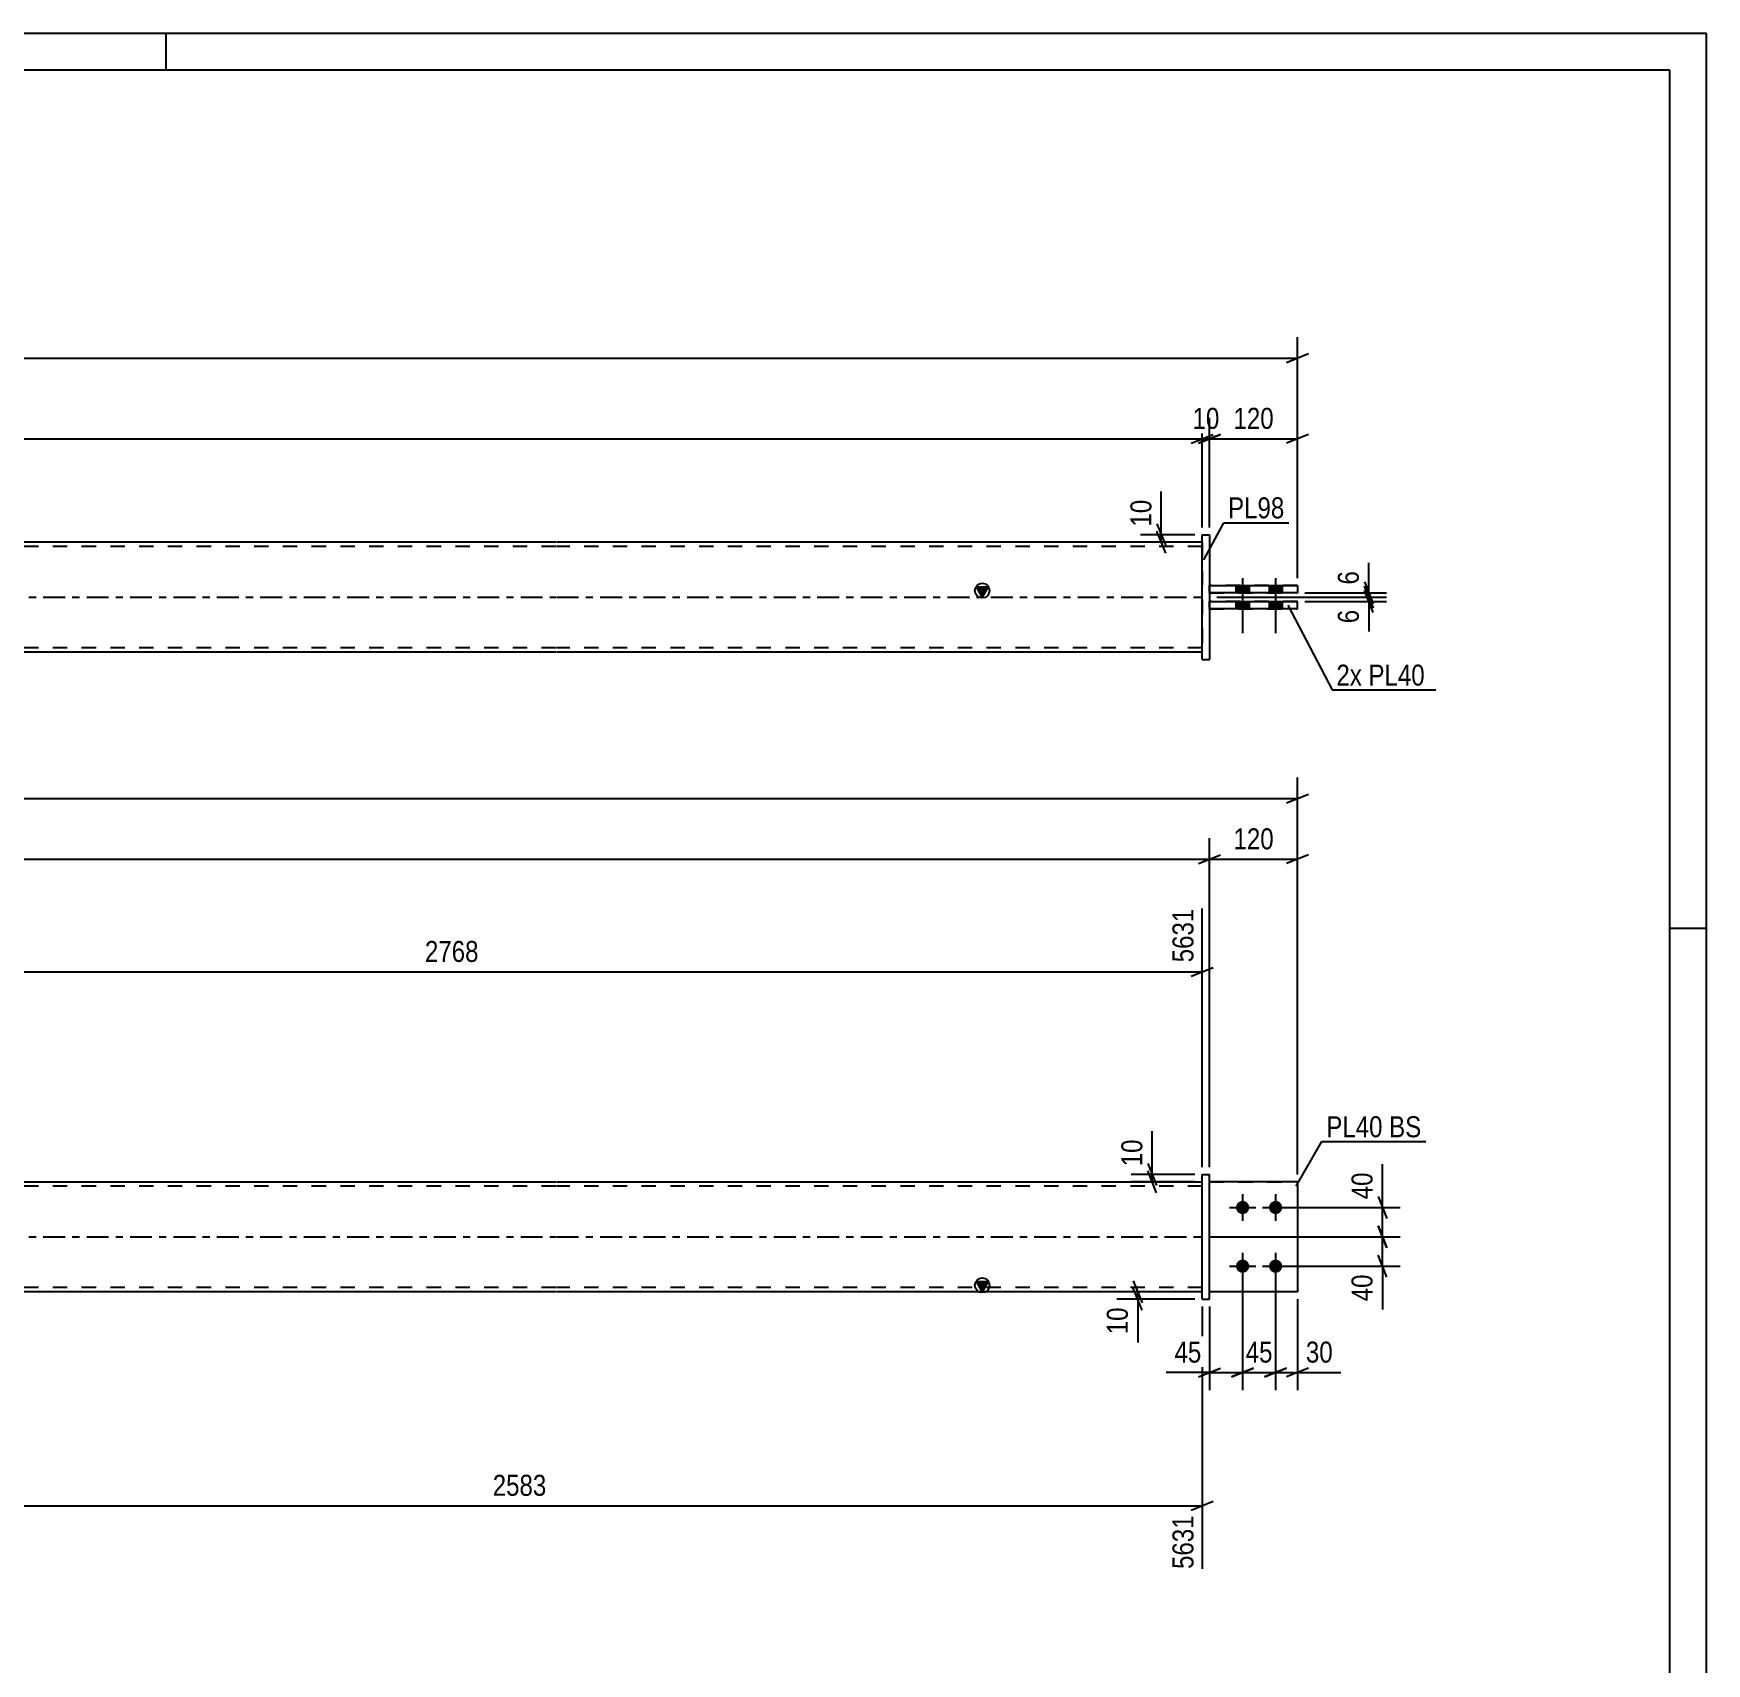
# Model space of a CAD drawing. Header units: millimetres. Extents: x 0 to 594, y 0 to 420.
# Drawn here: x 365.9 to 594, y 197.8 to 420 of the extents above; entities that cross this region are included whole.
import ezdxf

# ---------------------------------------------------------------- set-up
doc = ezdxf.new("R2010")
doc.units = ezdxf.units.MM
doc.linetypes.add('DXK_LINE_DOT2', pattern=[3.9198, 1.9599, -1.9599])
doc.linetypes.add('DXK_LINE_DOT3', pattern=[5.9187, 2.979, -0.9799, 0.9799, -0.9799])
doc.styles.add('Arial Narrow', font='ARIALN.TTF', dxfattribs={"height": 0.2})

# ---------------------------------------------------------------- blocks, each defined once
blk = doc.blocks.new('Unknown-580609516-1130')
at = {"color": 5, "linetype": 'Continuous'}
for p, q in [((594, 420), (0, 420)), ((384, 415), (384, 420)), ((594, 0), (594, 420)), ((589, 415), (5, 415)), ((589, 5), (589, 415)), ((594, 298), (589, 298))]:
    blk.add_line(p, q, dxfattribs=at)
blk = doc.blocks.new('Part-580609516-1689 - 1677')
at = {"color": 2, "linetype": 'Continuous'}
for p, q in [((525.25, 264.45), (526.25, 264.45)), ((525.25, 247.45), (525.25, 264.45)), ((526.25, 247.45), (526.25, 264.45)), ((525.25, 247.45), (525.25, 247.45)), ((525.25, 247.45), (526.25, 247.45))]:
    blk.add_line(p, q, dxfattribs=at)
at = {"color": 7, "linetype": 'DXK_LINE_DOT2'}
for p, q in [((525.25, 264.45), (526.25, 264.45)), ((525.25, 247.45), (526.25, 247.45))]:
    blk.add_line(p, q, dxfattribs=at)
blk = doc.blocks.new('Part-580609516-1699 - 1677')
at = {"color": 2, "linetype": 'Continuous'}
for p, q in [((538.25, 263.45), (526.25, 263.45)), ((538.25, 263.45), (538.25, 263.45)), ((538.25, 263.45), (538.25, 248.45)), ((538.25, 248.45), (526.25, 248.45))]:
    blk.add_line(p, q, dxfattribs=at)
at = {"color": 7, "linetype": 'DXK_LINE_DOT2'}
for p, q in [((538.25, 263.45), (526.25, 263.45)), ((526.25, 263.45), (526.25, 263.45)), ((526.25, 248.45), (526.25, 263.45)), ((538.25, 263.45), (538.25, 263.45)), ((538.25, 248.45), (526.25, 248.45))]:
    blk.add_line(p, q, dxfattribs=at)
blk = doc.blocks.new('Part-580609516-1704 - 1677')
at = {"linetype": 'Continuous'}
blk.add_hatch(color=2, dxfattribs=at).paths.add_polyline_path([(495.25, 248.45), (494.45, 249.85), (496.05, 249.85)])
at = {"color": 2, "linetype": 'Continuous'}
for p, q in [((195.6, 263.45), (437.15, 263.45)), ((437.25, 263.45), (525.25, 263.45)), ((495.25, 248.45), (494.45, 249.85)), ((494.45, 249.85), (496.05, 249.85)), ((496.05, 249.85), (495.25, 248.45)), ((437.15, 248.45), (195.6, 248.45)), ((525.25, 248.45), (437.25, 248.45))]:
    blk.add_line(p, q, dxfattribs=at)
at = {"color": 7, "linetype": 'DXK_LINE_DOT2'}
for p, q in [((437.15, 262.85), (195.6, 262.85)), ((525.25, 262.85), (437.25, 262.85)), ((525.25, 248.45), (525.25, 263.45)), ((437.15, 249.05), (195.6, 249.05)), ((525.25, 249.05), (437.25, 249.05))]:
    blk.add_line(p, q, dxfattribs=at)
at = {"color": 7, "linetype": 'DXK_LINE_DOT3'}
for p, q in [((195.6, 255.95), (437.15, 255.95)), ((437.25, 255.95), (525.25, 255.95))]:
    blk.add_line(p, q, dxfattribs=at)
at = {"color": 2, "linetype": 'Continuous'}
blk.add_circle((495.25, 249.35), 1, dxfattribs=at)
blk = doc.blocks.new('Part-580609516-1694 - 1677')
at = {"color": 7, "linetype": 'DXK_LINE_DOT2'}
for p, q in [((526.25, 263.45), (538.25, 263.45)), ((538.25, 263.45), (526.25, 263.45)), ((526.25, 263.45), (526.25, 263.45)), ((526.25, 248.45), (526.25, 263.45)), ((538.25, 263.45), (538.25, 263.45)), ((538.25, 263.45), (538.25, 248.45)), ((538.25, 248.45), (526.25, 248.45)), ((538.25, 248.45), (526.25, 248.45))]:
    blk.add_line(p, q, dxfattribs=at)
blk = doc.blocks.new('Bolt-580609516-1709 - 1677')
at = {"linetype": 'Continuous'}
for points in [[(530.75, 260.85), (530.94, 260.83), (531.12, 260.77), (531.28, 260.68), (531.42, 260.55), (531.53, 260.4), (531.61, 260.23), (531.65, 260.04), (531.65, 259.85), (531.61, 259.67), (531.53, 259.5), (531.42, 259.35), (531.28, 259.22), (531.12, 259.13), (530.94, 259.07), (530.75, 259.05), (530.57, 259.07), (530.39, 259.13), (530.23, 259.22), (530.09, 259.35), (529.97, 259.5), (529.9, 259.67), (529.86, 259.85), (529.86, 260.04), (529.9, 260.23), (529.97, 260.4), (530.09, 260.55), (530.23, 260.68), (530.39, 260.77), (530.57, 260.83)], [(535.25, 260.85), (535.44, 260.83), (535.62, 260.77), (535.78, 260.68), (535.92, 260.55), (536.03, 260.4), (536.11, 260.23), (536.15, 260.04), (536.15, 259.85), (536.11, 259.67), (536.03, 259.5), (535.92, 259.35), (535.78, 259.22), (535.62, 259.13), (535.44, 259.07), (535.25, 259.05), (535.07, 259.07), (534.89, 259.13), (534.73, 259.22), (534.59, 259.35), (534.47, 259.5), (534.4, 259.67), (534.36, 259.85), (534.36, 260.04), (534.4, 260.23), (534.47, 260.4), (534.59, 260.55), (534.73, 260.68), (534.89, 260.77), (535.07, 260.83)], [(530.75, 252.85), (530.94, 252.83), (531.12, 252.77), (531.28, 252.68), (531.42, 252.55), (531.53, 252.4), (531.61, 252.23), (531.65, 252.04), (531.65, 251.85), (531.61, 251.67), (531.53, 251.5), (531.42, 251.35), (531.28, 251.22), (531.12, 251.13), (530.94, 251.07), (530.75, 251.05), (530.57, 251.07), (530.39, 251.13), (530.23, 251.22), (530.09, 251.35), (529.97, 251.5), (529.9, 251.67), (529.86, 251.85), (529.86, 252.04), (529.9, 252.23), (529.97, 252.4), (530.09, 252.55), (530.23, 252.68), (530.39, 252.77), (530.57, 252.83)], [(535.25, 252.85), (535.44, 252.83), (535.62, 252.77), (535.78, 252.68), (535.92, 252.55), (536.03, 252.4), (536.11, 252.23), (536.15, 252.04), (536.15, 251.85), (536.11, 251.67), (536.03, 251.5), (535.92, 251.35), (535.78, 251.22), (535.62, 251.13), (535.44, 251.07), (535.25, 251.05), (535.07, 251.07), (534.89, 251.13), (534.73, 251.22), (534.59, 251.35), (534.47, 251.5), (534.4, 251.67), (534.36, 251.85), (534.36, 252.04), (534.4, 252.23), (534.47, 252.4), (534.59, 252.55), (534.73, 252.68), (534.89, 252.77), (535.07, 252.83)]]:
    blk.add_hatch(color=1, dxfattribs=at).paths.add_polyline_path(points)
at = {"color": 1, "linetype": 'Continuous'}
for p, q in [((530.75, 261.75), (530.75, 258.15)), ((535.25, 261.75), (535.25, 258.15)), ((528.95, 259.95), (532.55, 259.95)), ((533.45, 259.95), (537.05, 259.95)), ((530.75, 253.75), (530.75, 250.15)), ((535.25, 253.75), (535.25, 250.15)), ((528.95, 251.95), (532.55, 251.95)), ((533.45, 251.95), (537.05, 251.95))]:
    blk.add_line(p, q, dxfattribs=at)
blk = doc.blocks.new('Bolt-580609516-1371 - 1367')
at = {"linetype": 'Continuous'}
for points in [[(531.65, 344.75), (529.85, 344.75), (529.85, 343.75), (531.65, 343.75)], [(531.65, 344.75), (529.85, 344.75), (529.85, 343.75), (531.65, 343.75)], [(536.15, 344.75), (534.35, 344.75), (534.35, 343.75), (536.15, 343.75)], [(536.15, 344.75), (534.35, 344.75), (534.35, 343.75), (536.15, 343.75)], [(531.65, 342.55), (529.85, 342.55), (529.85, 341.55), (531.65, 341.55)], [(531.65, 342.55), (529.85, 342.55), (529.85, 341.55), (531.65, 341.55)], [(536.15, 342.55), (534.35, 342.55), (534.35, 341.55), (536.15, 341.55)], [(536.15, 342.55), (534.35, 342.55), (534.35, 341.55), (536.15, 341.55)]]:
    blk.add_hatch(color=1, dxfattribs=at).paths.add_polyline_path(points)
at = {"color": 1, "linetype": 'Continuous'}
for p, q in [((529.85, 344.75), (529.85, 343.75)), ((529.85, 344.75), (529.85, 343.75)), ((530.75, 345.75), (530.75, 338.25)), ((530.75, 345.75), (530.75, 338.25)), ((531.65, 344.75), (531.65, 343.75)), ((531.65, 344.75), (531.65, 343.75)), ((534.35, 344.75), (534.35, 343.75)), ((534.35, 344.75), (534.35, 343.75)), ((535.25, 345.75), (535.25, 338.25)), ((535.25, 345.75), (535.25, 338.25)), ((536.15, 344.75), (536.15, 343.75)), ((536.15, 344.75), (536.15, 343.75)), ((529.85, 342.55), (529.85, 341.55)), ((529.85, 342.55), (529.85, 341.55)), ((531.65, 342.55), (531.65, 341.55)), ((531.65, 342.55), (531.65, 341.55)), ((534.35, 342.55), (534.35, 341.55)), ((534.35, 342.55), (534.35, 341.55)), ((536.15, 342.55), (536.15, 341.55)), ((536.15, 342.55), (536.15, 341.55))]:
    blk.add_line(p, q, dxfattribs=at)
blk = doc.blocks.new('Part-580609516-1456 - 1367')
at = {"linetype": 'Continuous'}
blk.add_hatch(color=2, dxfattribs=at).paths.add_polyline_path([(495.25, 343.15), (494.45, 344.55), (496.05, 344.55)])
at = {"color": 2, "linetype": 'Continuous'}
for p, q in [((437.15, 350.65), (195.6, 350.65)), ((525.25, 350.65), (437.25, 350.65)), ((495.25, 343.15), (494.45, 344.55)), ((494.45, 344.55), (496.05, 344.55)), ((496.05, 344.55), (495.25, 343.15)), ((437.15, 335.65), (195.6, 335.65)), ((525.25, 335.65), (437.25, 335.65))]:
    blk.add_line(p, q, dxfattribs=at)
at = {"color": 7, "linetype": 'DXK_LINE_DOT2'}
for p, q in [((437.15, 350.05), (195.6, 350.05)), ((525.25, 350.05), (437.25, 350.05)), ((525.25, 350.65), (525.25, 335.65)), ((437.15, 336.25), (195.6, 336.25)), ((525.25, 336.25), (437.25, 336.25))]:
    blk.add_line(p, q, dxfattribs=at)
at = {"color": 7, "linetype": 'DXK_LINE_DOT3'}
for p, q in [((195.6, 343.15), (437.15, 343.15)), ((437.25, 343.15), (525.25, 343.15))]:
    blk.add_line(p, q, dxfattribs=at)
at = {"color": 2, "linetype": 'Continuous'}
blk.add_circle((495.25, 344.05), 1, dxfattribs=at)
blk = doc.blocks.new('Part-580609516-1461 - 1367')
at = {"color": 2, "linetype": 'Continuous'}
for p, q in [((526.25, 342.55), (538.25, 342.55)), ((538.25, 341.55), (538.25, 342.55)), ((538.25, 341.55), (526.25, 341.55))]:
    blk.add_line(p, q, dxfattribs=at)
at = {"color": 7, "linetype": 'DXK_LINE_DOT2'}
for p, q in [((526.25, 341.55), (526.25, 342.55)), ((538.25, 342.55), (526.25, 342.55)), ((526.25, 341.55), (538.25, 341.55))]:
    blk.add_line(p, q, dxfattribs=at)
blk = doc.blocks.new('Part-580609516-1433 - 1367')
at = {"color": 2, "linetype": 'Continuous'}
for p, q in [((525.25, 351.65), (525.25, 351.65)), ((525.25, 334.65), (525.25, 351.65)), ((525.25, 351.65), (526.25, 351.65)), ((526.25, 351.65), (526.25, 351.65)), ((526.25, 351.65), (526.25, 334.65)), ((525.25, 334.65), (526.25, 334.65)), ((525.25, 334.65), (525.25, 334.65)), ((526.25, 334.65), (526.25, 334.65))]:
    blk.add_line(p, q, dxfattribs=at)
at = {"color": 7, "linetype": 'DXK_LINE_DOT2'}
for p, q in [((525.25, 351.65), (525.25, 351.65)), ((525.25, 351.65), (526.25, 351.65)), ((525.25, 334.65), (526.25, 334.65))]:
    blk.add_line(p, q, dxfattribs=at)
blk = doc.blocks.new('Part-580609516-1466 - 1367')
at = {"color": 2, "linetype": 'Continuous'}
for p, q in [((526.25, 344.75), (538.25, 344.75)), ((538.25, 344.75), (538.25, 343.75)), ((538.25, 343.75), (526.25, 343.75))]:
    blk.add_line(p, q, dxfattribs=at)
at = {"color": 7, "linetype": 'DXK_LINE_DOT2'}
for p, q in [((526.25, 343.75), (526.25, 344.75)), ((538.25, 344.75), (526.25, 344.75)), ((538.25, 344.75), (538.25, 344.75)), ((526.25, 343.75), (538.25, 343.75))]:
    blk.add_line(p, q, dxfattribs=at)
blk = doc.blocks.new('StraightDimension-580609516-2878 - 1677')
at = {"color": 7, "linetype": 'Continuous'}
for p, q in [((339.11, 247.45), (339.11, 201.98)), ((525.25, 246.45), (525.25, 210.68)), ((340.61, 219.9), (337.61, 218.7)), ((339.11, 219.3), (525.25, 219.3)), ((523.75, 218.7), (526.75, 219.9))]:
    blk.add_line(p, q, dxfattribs=at)
at = {"color": 0}
blk.add_wipeout([(436.44, 220.05), (436.44, 224.25), (427.92, 224.25), (427.92, 220.05)], dxfattribs=at)
at = {"color": 0, "linetype": 'Continuous'}
blk.add_wipeout([(524.65, 218.6), (520.45, 218.6), (520.45, 210.08), (524.65, 210.08)], dxfattribs=at)
at = {"color": 3, "style": 'Arial Narrow'}
blk.add_text('2583', height=2.863, dxfattribs=at).set_placement((428.52, 220.65))
at = {"color": 3, "linetype": 'Continuous', "style": 'Arial Narrow'}
blk.add_text('5631', height=2.863, rotation=90.0002, dxfattribs=at).set_placement((524.05, 210.68))
blk = doc.blocks.new('StraightDimension-580609516-2004 - 1677')
at = {"color": 7, "linetype": 'Continuous'}
for p, q in [((549.21, 261.45), (550.41, 258.45)), ((536.25, 259.95), (552.21, 259.95)), ((549.81, 255.95), (549.81, 259.95)), ((526.25, 255.95), (552.21, 255.95)), ((550.41, 254.45), (549.21, 257.45))]:
    blk.add_line(p, q, dxfattribs=at)
at = {"color": 0}
blk.add_wipeout([(549.06, 265.33), (544.86, 265.33), (544.86, 260.47), (549.06, 260.47)], dxfattribs=at)
at = {"color": 7, "linetype": 'Continuous'}
blk.add_line((549.81, 259.95), (549.81, 265.85), dxfattribs=at)
blk.add_line((549.81, 259.95), (549.81, 265.85), dxfattribs=at)
at = {"color": 3, "style": 'Arial Narrow'}
blk.add_text('40', height=2.863, rotation=90.0002, dxfattribs=at).set_placement((548.46, 261.07))
blk = doc.blocks.new('StraightDimension-580609516-1955 - 1677')
at = {"color": 7, "linetype": 'Continuous'}
for p, q in [((530.75, 250.95), (530.75, 235.06)), ((535.25, 250.95), (535.25, 235.06)), ((529.25, 236.86), (532.25, 238.06)), ((530.75, 237.46), (535.25, 237.46)), ((536.75, 238.06), (533.75, 236.86))]:
    blk.add_line(p, q, dxfattribs=at)
at = {"color": 0}
blk.add_wipeout([(535.43, 238.21), (535.43, 242.41), (530.58, 242.41), (530.58, 238.21)], dxfattribs=at)
at = {"color": 3, "style": 'Arial Narrow'}
blk.add_text('45', height=2.863, dxfattribs=at).set_placement((531.18, 238.81))
blk = doc.blocks.new('StraightDimension-580609516-2050 - 1677')
at = {"color": 7, "linetype": 'Continuous'}
for p, q in [((526.25, 265.45), (526.25, 310.28)), ((524.75, 306.83), (527.75, 308.03)), ((106.5, 307.43), (526.25, 307.43))]:
    blk.add_line(p, q, dxfattribs=at)
blk = doc.blocks.new('StraightDimension-580609516-2760 - 1677')
at = {"color": 7, "linetype": 'Continuous'}
for p, q in [((320.62, 264.45), (320.62, 300.7)), ((525.25, 265.45), (525.25, 300.7)), ((322.12, 292.68), (319.12, 291.48)), ((320.62, 292.08), (525.25, 292.08)), ((523.75, 291.48), (526.75, 292.68))]:
    blk.add_line(p, q, dxfattribs=at)
at = {"color": 0, "linetype": 'Continuous'}
blk.add_wipeout([(524.65, 301.3), (520.45, 301.3), (520.45, 292.78), (524.65, 292.78)], dxfattribs=at)
at = {"color": 0}
blk.add_wipeout([(427.19, 292.83), (427.19, 297.03), (418.68, 297.03), (418.68, 292.83)], dxfattribs=at)
at = {"color": 3, "linetype": 'Continuous', "style": 'Arial Narrow'}
blk.add_text('5631', height=2.863, rotation=90.0002, dxfattribs=at).set_placement((524.05, 293.38))
at = {"color": 3, "style": 'Arial Narrow'}
blk.add_text('2768', height=2.863, dxfattribs=at).set_placement((419.28, 293.43))
blk = doc.blocks.new('StraightDimension-580609516-2031 - 1677')
at = {"color": 7, "linetype": 'Continuous'}
for p, q in [((517.83, 265.95), (519.03, 262.95)), ((519.03, 261.95), (517.83, 264.95)), ((524.25, 264.45), (515.58, 264.45)), ((524.25, 263.45), (515.58, 263.45)), ((518.43, 263.45), (518.43, 264.45))]:
    blk.add_line(p, q, dxfattribs=at)
at = {"color": 0}
blk.add_wipeout([(517.68, 269.83), (513.48, 269.83), (513.48, 264.97), (517.68, 264.97)], dxfattribs=at)
at = {"color": 7, "linetype": 'Continuous'}
blk.add_line((518.43, 264.45), (518.43, 270.35), dxfattribs=at)
blk.add_line((518.43, 264.45), (518.43, 270.35), dxfattribs=at)
at = {"color": 3, "style": 'Arial Narrow'}
blk.add_text('10', height=2.863, rotation=90.0002, dxfattribs=at).set_placement((517.08, 265.57))
blk = doc.blocks.new('StraightDimension-580609516-2040 - 1677')
at = {"color": 7, "linetype": 'Continuous'}
for p, q in [((526.25, 265.45), (526.25, 310.28)), ((538.25, 264.45), (538.25, 310.28)), ((524.75, 306.83), (527.75, 308.03)), ((539.75, 308.03), (536.75, 306.83)), ((526.25, 307.43), (538.25, 307.43))]:
    blk.add_line(p, q, dxfattribs=at)
at = {"color": 0}
blk.add_wipeout([(535.6, 308.18), (535.6, 312.38), (528.91, 312.38), (528.91, 308.18)], dxfattribs=at)
at = {"color": 3, "style": 'Arial Narrow'}
blk.add_text('120', height=2.863, dxfattribs=at).set_placement((529.51, 308.78))
blk = doc.blocks.new('StraightDimension-580609516-1945 - 1677')
at = {"color": 7, "linetype": 'Continuous'}
for p, q in [((530.75, 250.95), (530.75, 235.06)), ((526.25, 246.45), (526.25, 235.06)), ((524.75, 236.86), (527.75, 238.06)), ((526.25, 237.46), (530.75, 237.46)), ((532.25, 238.06), (529.25, 236.86))]:
    blk.add_line(p, q, dxfattribs=at)
at = {"color": 0}
blk.add_wipeout([(525.73, 238.21), (525.73, 242.41), (520.87, 242.41), (520.87, 238.21)], dxfattribs=at)
at = {"color": 7, "linetype": 'Continuous'}
blk.add_line((526.25, 237.46), (520.35, 237.46), dxfattribs=at)
blk.add_line((526.25, 237.46), (520.35, 237.46), dxfattribs=at)
at = {"color": 3, "style": 'Arial Narrow'}
blk.add_text('45', height=2.863, dxfattribs=at).set_placement((521.47, 238.81))
blk = doc.blocks.new('StraightDimension-580609516-1746 - 1677')
at = {"color": 7, "linetype": 'Continuous'}
for p, q in [((538.25, 264.45), (538.25, 318.57)), ((94.5, 315.72), (538.25, 315.72)), ((536.75, 315.12), (539.75, 316.32))]:
    blk.add_line(p, q, dxfattribs=at)
blk = doc.blocks.new('StraightDimension-580609516-1936 - 1677')
at = {"color": 7, "linetype": 'Continuous'}
for p, q in [((515.85, 249.95), (517.05, 246.95)), ((517.05, 245.95), (515.85, 248.95)), ((524.25, 248.45), (513.6, 248.45)), ((524.25, 247.45), (513.6, 247.45)), ((516.45, 247.45), (516.45, 248.45))]:
    blk.add_line(p, q, dxfattribs=at)
at = {"color": 0}
blk.add_wipeout([(515.7, 246.92), (511.5, 246.92), (511.5, 242.07), (515.7, 242.07)], dxfattribs=at)
at = {"color": 7, "linetype": 'Continuous'}
blk.add_line((516.45, 247.45), (516.45, 241.54), dxfattribs=at)
blk.add_line((516.45, 247.45), (516.45, 241.54), dxfattribs=at)
at = {"color": 3, "style": 'Arial Narrow'}
blk.add_text('10', height=2.863, rotation=90.0002, dxfattribs=at).set_placement((515.1, 242.67))
blk = doc.blocks.new('StraightDimension-580609516-1965 - 1677')
at = {"color": 7, "linetype": 'Continuous'}
for p, q in [((535.25, 250.95), (535.25, 235.06)), ((538.25, 247.45), (538.25, 235.06)), ((533.75, 236.86), (536.75, 238.06)), ((535.25, 237.46), (538.25, 237.46)), ((539.75, 238.06), (536.75, 236.86))]:
    blk.add_line(p, q, dxfattribs=at)
at = {"color": 0}
blk.add_wipeout([(543.64, 238.21), (543.64, 242.41), (538.78, 242.41), (538.78, 238.21)], dxfattribs=at)
at = {"color": 7, "linetype": 'Continuous'}
blk.add_line((538.25, 237.46), (544.16, 237.46), dxfattribs=at)
blk.add_line((538.25, 237.46), (544.16, 237.46), dxfattribs=at)
at = {"color": 3, "style": 'Arial Narrow'}
blk.add_text('30', height=2.863, dxfattribs=at).set_placement((539.38, 238.81))
blk = doc.blocks.new('StraightDimension-580609516-2017 - 1677')
at = {"color": 7, "linetype": 'Continuous'}
for p, q in [((526.25, 255.95), (552.21, 255.95)), ((549.21, 257.45), (550.41, 254.45)), ((549.81, 251.95), (549.81, 255.95)), ((550.41, 250.45), (549.21, 253.45)), ((536.25, 251.95), (552.21, 251.95))]:
    blk.add_line(p, q, dxfattribs=at)
at = {"color": 0}
blk.add_wipeout([(549.06, 251.42), (544.86, 251.42), (544.86, 246.57), (549.06, 246.57)], dxfattribs=at)
at = {"color": 7, "linetype": 'Continuous'}
blk.add_line((549.81, 251.95), (549.81, 246.04), dxfattribs=at)
blk.add_line((549.81, 251.95), (549.81, 246.04), dxfattribs=at)
at = {"color": 3, "style": 'Arial Narrow'}
blk.add_text('40', height=2.863, rotation=90.0002, dxfattribs=at).set_placement((548.46, 247.17))
blk = doc.blocks.new('StraightDimension-580609516-1631 - 1367')
at = {"color": 7, "linetype": 'Continuous'}
for p, q in [((547.35, 345.25), (548.55, 342.25)), ((548.55, 341.65), (547.35, 344.65)), ((527.25, 343.15), (550.35, 343.15)), ((539.25, 343.75), (550.35, 343.75)), ((547.95, 343.15), (547.95, 343.75))]:
    blk.add_line(p, q, dxfattribs=at)
at = {"color": 0}
blk.add_wipeout([(547.2, 347.31), (543, 347.31), (543, 344.28), (547.2, 344.28)], dxfattribs=at)
at = {"color": 7, "linetype": 'Continuous'}
blk.add_line((547.95, 343.75), (547.95, 347.83), dxfattribs=at)
blk.add_line((547.95, 343.75), (547.95, 347.83), dxfattribs=at)
at = {"color": 3, "style": 'Arial Narrow'}
blk.add_text('6', height=2.86, rotation=90.0002, dxfattribs=at).set_placement((546.6, 344.88))
blk = doc.blocks.new('StraightDimension-580609516-1549 - 1367')
at = {"color": 7, "linetype": 'Continuous'}
for p, q in [((538.25, 345.75), (538.25, 378.6)), ((94.5, 375.75), (538.25, 375.75)), ((536.75, 375.15), (539.75, 376.35))]:
    blk.add_line(p, q, dxfattribs=at)
blk = doc.blocks.new('StraightDimension-580609516-1580 - 1367')
at = {"color": 7, "linetype": 'Continuous'}
for p, q in [((525.25, 352.65), (525.25, 367.6)), ((523.75, 364.15), (526.75, 365.35)), ((107.5, 364.75), (525.25, 364.75))]:
    blk.add_line(p, q, dxfattribs=at)
blk = doc.blocks.new('StraightDimension-580609516-1590 - 1367')
at = {"color": 7, "linetype": 'Continuous'}
for p, q in [((525.25, 352.65), (525.25, 367.6)), ((526.25, 352.65), (526.25, 367.6)), ((523.75, 364.15), (526.75, 365.35)), ((527.75, 365.35), (524.75, 364.15)), ((525.25, 364.75), (526.25, 364.75))]:
    blk.add_line(p, q, dxfattribs=at)
at = {"color": 0}
blk.add_wipeout([(528.18, 365.5), (528.18, 369.7), (523.33, 369.7), (523.33, 365.5)], dxfattribs=at)
at = {"color": 3, "style": 'Arial Narrow'}
blk.add_text('10', height=2.863, dxfattribs=at).set_placement((523.93, 366.1))
blk = doc.blocks.new('StraightDimension-580609516-1600 - 1367')
at = {"color": 7, "linetype": 'Continuous'}
for p, q in [((526.25, 352.65), (526.25, 367.6)), ((538.25, 345.75), (538.25, 367.6)), ((524.75, 364.15), (527.75, 365.35)), ((539.75, 365.35), (536.75, 364.15)), ((526.25, 364.75), (538.25, 364.75))]:
    blk.add_line(p, q, dxfattribs=at)
at = {"color": 0}
blk.add_wipeout([(535.6, 365.5), (535.6, 369.7), (528.91, 369.7), (528.91, 365.5)], dxfattribs=at)
at = {"color": 3, "style": 'Arial Narrow'}
blk.add_text('120', height=2.863, dxfattribs=at).set_placement((529.51, 366.1))
blk = doc.blocks.new('StraightDimension-580609516-1611 - 1367')
at = {"color": 7, "linetype": 'Continuous'}
for p, q in [((524.25, 351.65), (516.82, 351.65)), ((519.07, 353.15), (520.27, 350.15)), ((520.27, 349.15), (519.07, 352.15)), ((519.67, 350.65), (519.67, 351.65)), ((524.25, 350.65), (516.82, 350.65))]:
    blk.add_line(p, q, dxfattribs=at)
at = {"color": 0}
blk.add_wipeout([(518.92, 357.04), (514.72, 357.04), (514.72, 352.18), (518.92, 352.18)], dxfattribs=at)
at = {"color": 7, "linetype": 'Continuous'}
blk.add_line((519.67, 351.65), (519.67, 357.56), dxfattribs=at)
blk.add_line((519.67, 351.65), (519.67, 357.56), dxfattribs=at)
at = {"color": 3, "style": 'Arial Narrow'}
blk.add_text('10', height=2.863, rotation=90.0002, dxfattribs=at).set_placement((518.32, 352.78))
blk = doc.blocks.new('StraightDimension-580609516-1622 - 1367')
at = {"color": 7, "linetype": 'Continuous'}
for p, q in [((547.35, 344.65), (548.55, 341.65)), ((527.25, 343.15), (550.35, 343.15)), ((539.25, 342.55), (550.35, 342.55)), ((548.55, 341.05), (547.35, 344.05)), ((547.95, 342.55), (547.95, 343.15))]:
    blk.add_line(p, q, dxfattribs=at)
at = {"color": 0}
blk.add_wipeout([(547.2, 342.03), (543, 342.03), (543, 339), (547.2, 339)], dxfattribs=at)
at = {"color": 7, "linetype": 'Continuous'}
blk.add_line((547.95, 342.55), (547.95, 338.48), dxfattribs=at)
blk.add_line((547.95, 342.55), (547.95, 338.48), dxfattribs=at)
at = {"color": 3, "style": 'Arial Narrow'}
blk.add_text('6', height=2.86, rotation=90.0002, dxfattribs=at).set_placement((546.6, 339.6))
blk = doc.blocks.new('MarkSet-580609516-2083 - 1677')
at = {"color": 0}
blk.add_wipeout([(549.83, 269.53), (549.83, 272.53), (542.16, 272.53), (542.16, 269.53)], dxfattribs=at)
blk.add_wipeout([(549.83, 269.53), (549.83, 272.53), (542.16, 272.53), (542.16, 269.53)], dxfattribs=at)
at = {"color": 30, "linetype": 'Continuous'}
blk.add_line((538.06, 262.87), (541.56, 268.93), dxfattribs=at)
at = {"color": 0}
blk.add_wipeout([(555.12, 269.53), (555.12, 272.53), (550.73, 272.53), (550.73, 269.53)], dxfattribs=at)
blk.add_wipeout([(555.12, 269.53), (555.12, 272.53), (550.73, 272.53), (550.73, 269.53)], dxfattribs=at)
at = {"color": 30, "linetype": 'Continuous'}
blk.add_line((541.56, 268.93), (555.72, 268.93), dxfattribs=at)
at = {"color": 3, "style": 'Arial Narrow'}
for s, p in [('PL40', (542.16, 269.53)), ('BS', (550.73, 269.53))]:
    blk.add_text(s, height=2.863, dxfattribs=at).set_placement(p)
blk = doc.blocks.new('Mark-580609516-1429 - 1367')
at = {"color": 0}
blk.add_wipeout([(536.45, 353.9), (536.45, 356.9), (528.77, 356.9), (528.77, 353.9)], dxfattribs=at)
blk.add_wipeout([(536.45, 353.9), (536.45, 356.9), (528.77, 356.9), (528.77, 353.9)], dxfattribs=at)
at = {"color": 30, "linetype": 'Continuous'}
for p, q in [((525.48, 348.23), (528.17, 353.3)), ((528.17, 353.3), (537.05, 353.3))]:
    blk.add_line(p, q, dxfattribs=at)
at = {"color": 3, "style": 'Arial Narrow'}
blk.add_text('PL98', height=2.863, dxfattribs=at).set_placement((528.77, 353.9))
blk = doc.blocks.new('MarkSet-580609516-1662 - 1367')
at = {"color": 0}
blk.add_wipeout([(547.01, 331.1), (547.01, 334.1), (543.54, 334.1), (543.54, 331.1)], dxfattribs=at)
blk.add_wipeout([(547.01, 331.1), (547.01, 334.1), (543.54, 334.1), (543.54, 331.1)], dxfattribs=at)
at = {"color": 30, "linetype": 'Continuous'}
blk.add_line((536.91, 342.07), (542.94, 330.5), dxfattribs=at)
at = {"color": 0}
blk.add_wipeout([(555.59, 331.1), (555.59, 334.1), (547.91, 334.1), (547.91, 331.1)], dxfattribs=at)
blk.add_wipeout([(555.59, 331.1), (555.59, 334.1), (547.91, 334.1), (547.91, 331.1)], dxfattribs=at)
at = {"color": 30, "linetype": 'Continuous'}
blk.add_line((542.94, 330.5), (557.09, 330.5), dxfattribs=at)
at = {"color": 3, "style": 'Arial Narrow'}
for s, p in [('2x', (543.54, 331.1)), ('PL40', (547.91, 331.1))]:
    blk.add_text(s, height=2.863, dxfattribs=at).set_placement(p)

msp = doc.modelspace()

# ---------------------------------------------------------------- block references
for name in ['Unknown-580609516-1130', 'Part-580609516-1433 - 1367', 'Part-580609516-1456 - 1367', 'Part-580609516-1466 - 1367', 'Bolt-580609516-1371 - 1367', 'Part-580609516-1461 - 1367', 'Part-580609516-1704 - 1677', 'Part-580609516-1689 - 1677', 'Part-580609516-1699 - 1677', 'Part-580609516-1694 - 1677', 'Bolt-580609516-1709 - 1677']:
    msp.add_blockref(name, (0, 0))

# ---------------------------------------------------------------- next in the draw order: block references
for name in ['StraightDimension-580609516-1631 - 1367', 'StraightDimension-580609516-2004 - 1677', 'StraightDimension-580609516-1955 - 1677', 'StraightDimension-580609516-2878 - 1677']:
    msp.add_blockref(name, (0, 0))

# ---------------------------------------------------------------- next in the draw order: block references
for name in ['StraightDimension-580609516-1549 - 1367', 'StraightDimension-580609516-2050 - 1677', 'StraightDimension-580609516-1945 - 1677', 'StraightDimension-580609516-1965 - 1677']:
    msp.add_blockref(name, (0, 0))

# ---------------------------------------------------------------- next in the draw order: block references
for name in ['StraightDimension-580609516-1580 - 1367', 'StraightDimension-580609516-2760 - 1677', 'StraightDimension-580609516-2017 - 1677', 'StraightDimension-580609516-1936 - 1677']:
    msp.add_blockref(name, (0, 0))

# ---------------------------------------------------------------- next in the draw order: block references
for name in ['StraightDimension-580609516-1590 - 1367', 'StraightDimension-580609516-2031 - 1677']:
    msp.add_blockref(name, (0, 0))

# ---------------------------------------------------------------- next in the draw order: block references
for name in ['StraightDimension-580609516-1600 - 1367', 'StraightDimension-580609516-2040 - 1677']:
    msp.add_blockref(name, (0, 0))

# ---------------------------------------------------------------- next in the draw order: block references
for name in ['StraightDimension-580609516-1611 - 1367', 'Mark-580609516-1429 - 1367', 'StraightDimension-580609516-1622 - 1367', 'StraightDimension-580609516-1746 - 1677']:
    msp.add_blockref(name, (0, 0))

# ---------------------------------------------------------------- next in the draw order: block references
for name in ['MarkSet-580609516-1662 - 1367', 'MarkSet-580609516-2083 - 1677']:
    msp.add_blockref(name, (0, 0))

doc.saveas('drawing.dxf')
